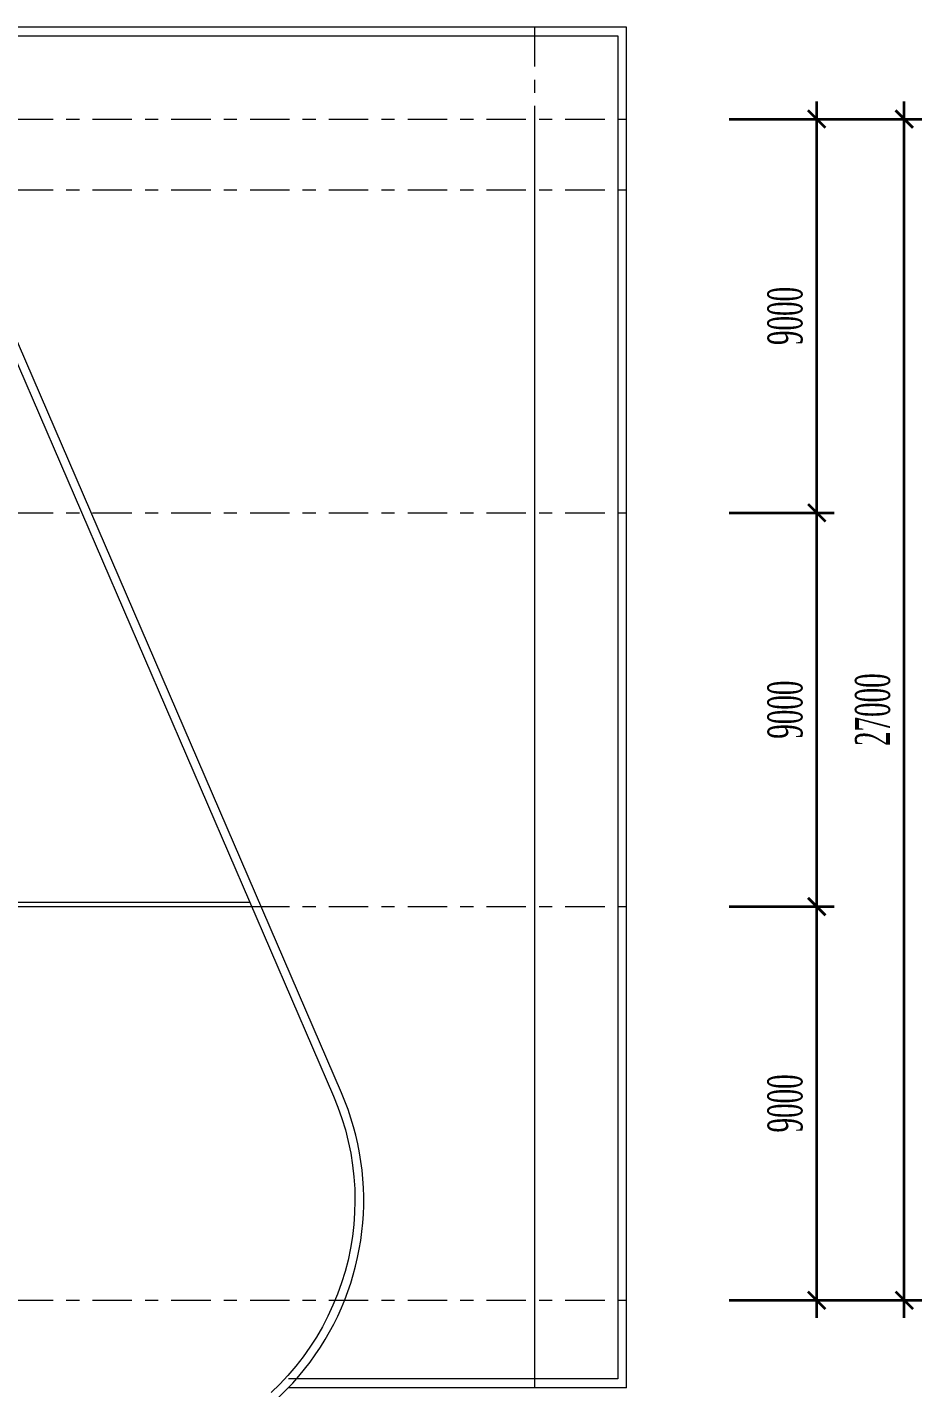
# Model space of a CAD drawing. Header units: millimetres. Extents: x 90964 to 877642, y 656808 to 1438307.
# Drawn here: x 400396 to 420832, y 817343 to 848444 of the extents above; entities that cross this region are included whole.
import ezdxf

# ---------------------------------------------------------------- set-up
doc = ezdxf.new("R2010")
doc.units = ezdxf.units.MM
doc.header["$LTSCALE"] = 300
doc.linetypes.add('CENTER', pattern=[3, 1.5, -0.5, 0.5, -0.5])
doc.linetypes.add('Overhead', pattern=[3.96875, 2.38125, -1.5875])
doc.layers.get('Defpoints').update_dxf_attribs({"color": 6})
for name, color, linetype, lineweight in [('A-COT VACH', 2, 'Continuous', 35), ('A-DIM', 125, 'Continuous', 15), ('A-TRUC', 250, 'CENTER', 5), ('A-WALL', 113, 'Continuous', 9), ('S-STRS-MBND', 31, 'Overhead', 9)]:
    doc.layers.add(name, color=color, linetype=linetype, lineweight=lineweight)
doc.styles.add('ROMANSssss', font='vntimeh.shx', dxfattribs={"width": 0.55})
doc.dimstyles.new('DIM_1-400 MB', dxfattribs={"dimscale": 400, "dimtxt": 2, "dimasz": 1, "dimexe": 1, "dimexo": 0, "dimgap": 0.8, "dimtad": 1, "dimdec": 0, "dimzin": 0, "dimdsep": 46, "dimtxsty": 'ROMANSssss', "dimblk": 'ARCHTICK', "dimcen": 1, "dimdle": 1, "dimclrd": 256, "dimclre": 256, "dimclrt": 7, "dimadec": 0, "dimazin": 0, "dimtfac": 1, "dimtdec": 0, "dimtix": 1, "dimtofl": 0, "dimtmove": 2, "dimatfit": 3, "dimfxl": 1, "dimtolj": 1, "dimtzin": 0, "dimarcsym": 0})

# ---------------------------------------------------------------- blocks, each defined once
blk = doc.blocks.new('_ArchTick')
at = {"color": 0, "linetype": 'ByBlock', "const_width": 0.15}
blk.add_lwpolyline([(-0.5, -0.5), (0.5, 0.5)], dxfattribs=at)
blk = doc.blocks.new('*D335')
at = {"layer": 'A-DIM', "lineweight": -2, "transparency": 16777216}
for p, q in [((418432, 1099133), (418432, 1108933)), ((416432, 1108533), (418832, 1108533)), ((416432, 1099533), (418832, 1099533))]:
    blk.add_line(p, q, dxfattribs=at)
at = {"layer": 'Defpoints', "color": 0, "transparency": 16777216}
for p in [(416432, 1108533), (418432, 1108533), (416432, 1099533)]:
    blk.add_point(p, dxfattribs=at)
at = {"layer": 'A-DIM', "lineweight": -2, "transparency": 16777216, "xscale": 400, "yscale": 400, "zscale": 400}
for p, rotation in [((418432, 1108533), 90), ((418432, 1099533), 270)]:
    blk.add_blockref('_ArchTick', p, dxfattribs=dict(at, rotation=rotation))
at = {"layer": 'A-DIM', "color": 7, "transparency": 16777216, "insert": (417712, 1104033), "char_height": 800, "attachment_point": 5, "rotation": 90, "style": 'ROMANSssss'}
blk.add_mtext('\\A1;9000', dxfattribs=at)
blk = doc.blocks.new('*D336')
at = {"layer": 'A-DIM', "lineweight": -2, "transparency": 16777216}
for p, q in [((418432, 1108133), (418432, 1117933)), ((416432, 1117533), (418832, 1117533)), ((416432, 1108533), (418832, 1108533))]:
    blk.add_line(p, q, dxfattribs=at)
at = {"layer": 'Defpoints', "color": 0, "transparency": 16777216}
for p in [(416432, 1117533), (418432, 1117533), (416432, 1108533)]:
    blk.add_point(p, dxfattribs=at)
at = {"layer": 'A-DIM', "lineweight": -2, "transparency": 16777216, "xscale": 400, "yscale": 400, "zscale": 400}
for p, rotation in [((418432, 1117533), 90), ((418432, 1108533), 270)]:
    blk.add_blockref('_ArchTick', p, dxfattribs=dict(at, rotation=rotation))
at = {"layer": 'A-DIM', "color": 7, "transparency": 16777216, "insert": (417712, 1113033), "char_height": 800, "attachment_point": 5, "rotation": 90, "style": 'ROMANSssss'}
blk.add_mtext('\\A1;9000', dxfattribs=at)
blk = doc.blocks.new('*D337')
at = {"layer": 'A-DIM', "lineweight": -2, "transparency": 16777216}
for p, q in [((418432, 1117133), (418432, 1126933)), ((416432, 1126533), (418832, 1126533)), ((416432, 1117533), (418832, 1117533))]:
    blk.add_line(p, q, dxfattribs=at)
at = {"layer": 'Defpoints', "color": 0, "transparency": 16777216}
for p in [(416432, 1126533), (418432, 1126533), (416432, 1117533)]:
    blk.add_point(p, dxfattribs=at)
at = {"layer": 'A-DIM', "lineweight": -2, "transparency": 16777216, "xscale": 400, "yscale": 400, "zscale": 400}
for p, rotation in [((418432, 1126533), 90), ((418432, 1117533), 270)]:
    blk.add_blockref('_ArchTick', p, dxfattribs=dict(at, rotation=rotation))
at = {"layer": 'A-DIM', "color": 7, "transparency": 16777216, "insert": (417712, 1122033), "char_height": 800, "attachment_point": 5, "rotation": 90, "style": 'ROMANSssss'}
blk.add_mtext('\\A1;9000', dxfattribs=at)
blk = doc.blocks.new('*D338')
at = {"layer": 'A-DIM', "lineweight": -2, "transparency": 16777216}
for p, q in [((420432, 1099133), (420432, 1126933)), ((416432, 1126533), (420832, 1126533)), ((416432, 1099533), (420832, 1099533))]:
    blk.add_line(p, q, dxfattribs=at)
at = {"layer": 'Defpoints', "color": 0, "transparency": 16777216}
for p in [(416432, 1126533), (420432, 1126533), (416432, 1099533)]:
    blk.add_point(p, dxfattribs=at)
at = {"layer": 'A-DIM', "lineweight": -2, "transparency": 16777216, "xscale": 400, "yscale": 400, "zscale": 400}
for p, rotation in [((420432, 1126533), 90), ((420432, 1099533), 270)]:
    blk.add_blockref('_ArchTick', p, dxfattribs=dict(at, rotation=rotation))
at = {"layer": 'A-DIM', "color": 7, "transparency": 16777216, "insert": (419712, 1113033), "char_height": 800, "attachment_point": 5, "rotation": 90, "style": 'ROMANSssss'}
blk.add_mtext('\\A1;27000', dxfattribs=at)
blk = doc.blocks.new('luoicotthapdoi')
at = {"layer": 'A-TRUC', "ltscale": 2}
for p, q in [((411988, 981352), (411988, 950252)), ((333488, 979252), (414088, 979252)), ((411988, 979252), (411988, 950252)), ((333488, 977636), (414088, 977636)), ((333488, 970252), (414088, 970252)), ((333488, 961252), (414088, 961252)), ((333488, 952252), (414088, 952252))]:
    blk.add_line(p, q, dxfattribs=at)
blk = doc.blocks.new('DIM TC')
at = {"layer": 'A-DIM'}
for base, p1, p2, picture, middle in [((418431.9, 1126533.3), (416431.9, 1117533.3), (416431.9, 1126533.3), '*D337', (417711.9, 1122033.3)), ((420431.9, 1126533.3), (416431.9, 1099533.3), (416431.9, 1126533.3), '*D338', (419711.9, 1113033.3)), ((418431.9, 1117533.3), (416431.9, 1108533.3), (416431.9, 1117533.3), '*D336', (417711.9, 1113033.3)), ((418431.9, 1108533.3), (416431.9, 1099533.3), (416431.9, 1108533.3), '*D335', (417711.9, 1104033.3))]:
    dim = blk.add_linear_dim(base=base, p1=p1, p2=p2, angle=90, dimstyle='DIM_1-400 MB', dxfattribs=at)
    dim.commit()
    dim.dimension.update_dxf_attribs({"geometry": picture, "text_midpoint": middle})

msp = doc.modelspace()

# ---------------------------------------------------------------- linework, layer by layer
at = {"layer": 'A-WALL', "lineweight": 18}
for p, q in [((399261.3, 842854.7), (407392.5, 824008.1)), ((407576.1, 824087.3), (399412, 843012.8))]:
    msp.add_line(p, q, dxfattribs=at)
at = {"layer": 'A-WALL'}
for p, q in [((379587.6, 828444), (405478.6, 828444)), ((379587.6, 828344), (405521.8, 828344))]:
    msp.add_line(p, q, dxfattribs=at)
at = {"layer": 'A-WALL', "lineweight": 18, "flags": 128}
msp.add_lwpolyline([(407392.5, 824008.1), (407494.9, 823754.9), (407585.7, 823497.4), (407664.7, 823236), (407731.7, 822971.3), (407786.7, 822703.8), (407829.3, 822434.1), (407859.7, 822162.7), (407877.7, 821890.2), (407883.2, 821617.2), (407876.4, 821344.3), (407857.1, 821071.9), (407825.5, 820800.6), (407781.5, 820531.1), (407725.3, 820263.9), (407657.1, 819999.5), (407576.8, 819738.5), (407484.8, 819481.4), (407381.2, 819228.8), (407266.2, 818981.1), (407140, 818738.9), (407003, 818502.8), (406855.3, 818273.1), (406697.3, 818050.3), (406529.4, 817835), (406351.9, 817627.5), (406165.1, 817428.3), (405969.4, 817237.9)], dxfattribs=at)
at = {"layer": 'A-WALL', "lineweight": 18}
msp.add_arc((401883.3, 821631.5), 6200, 263.33463, 23.33463, dxfattribs=at)
at = {"layer": 'S-STRS-MBND', "linetype": 'Continuous'}
for p, q in [((414087.6, 848444), (333487.6, 848444)), ((414087.6, 817344), (414087.6, 848444)), ((414087.6, 817344), (406361.9, 817344))]:
    msp.add_line(p, q, dxfattribs=at)
at = {"layer": 'S-STRS-MBND', "color": 250, "linetype": 'Continuous'}
msp.add_lwpolyline([(341213.3, 817544), (333687.6, 817544), (333687.6, 848244), (413887.6, 848244), (413887.6, 817544), (406361.9, 817544)], dxfattribs=at)

# ---------------------------------------------------------------- block references
at = {"layer": 'A-COT VACH'}
for name, p in [('luoicotthapdoi', (0, -132908.3)), ('DIM TC', (0, -280189.3))]:
    msp.add_blockref(name, p, dxfattribs=at)

doc.saveas('drawing.dxf')
